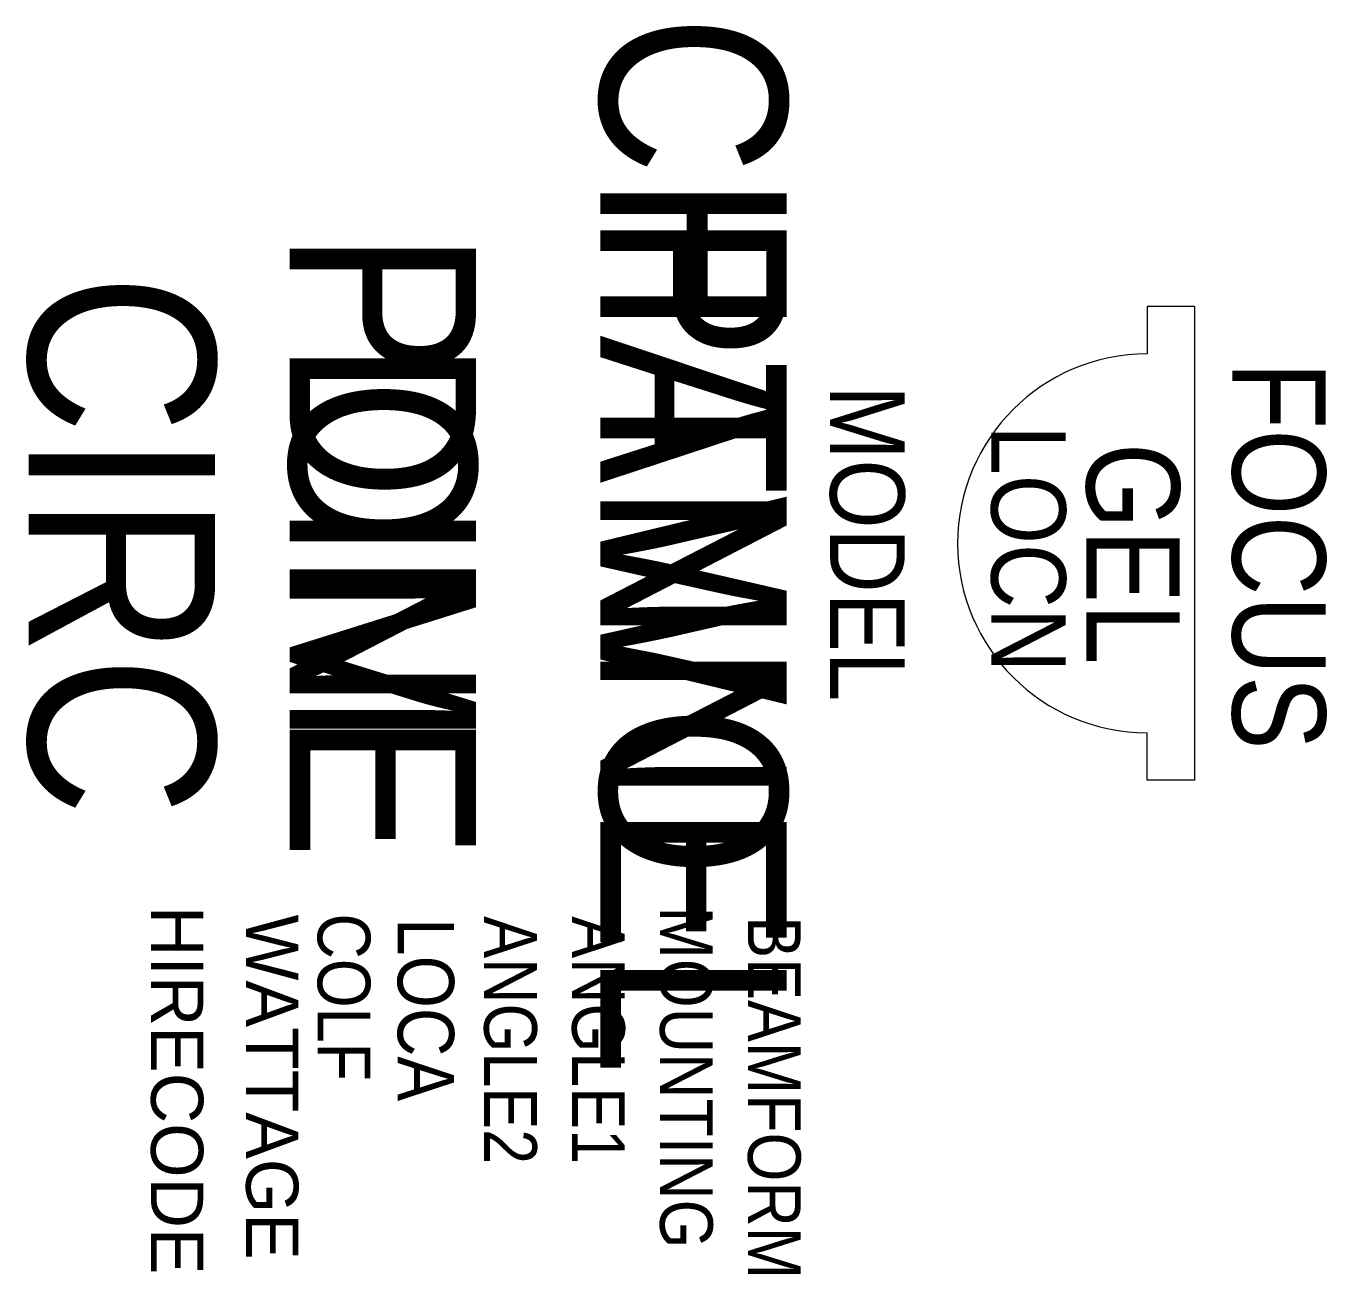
# Model space of a CAD drawing. Extents: x 4572 to 5270, y 931 to 1601.
import ezdxf
from ezdxf.enums import TextEntityAlignment as Align

# ---------------------------------------------------------------- set-up
doc = ezdxf.new("R2010")
doc.units = 0
doc.header["$MEASUREMENT"] = 0
doc.layers.get('0').update_dxf_attribs({"linetype": 'CONTINUOUS'})
for name, color, linetype in [('CHANNEL', 3, 'CONTINUOUS'), ('CIRC', 6, 'CONTINUOUS'), ('DIMMER', 4, 'CONTINUOUS'), ('FOCUS', 30, 'CONTINUOUS'), ('GEL', 1, 'CONTINUOUS'), ('LANTERNS', 4, 'CONTINUOUS'), ('LOCATION', 7, 'CONTINUOUS'), ('MODEL', 6, 'CONTINUOUS'), ('PATCH', 5, 'CONTINUOUS'), ('PATCH2', 5, 'CONTINUOUS')]:
    doc.layers.add(name, color=color, linetype=linetype)

msp = doc.modelspace()

# ---------------------------------------------------------------- linework, layer by layer
for p, q in [((5173.79, 1450.12), (5173.79, 1424.72)), ((5199.19, 1450.12), (5173.79, 1450.12)), ((5199.19, 1450.12), (5199.19, 1196.12)), ((5173.79, 1196.12), (5173.79, 1221.52)), ((5199.19, 1196.12), (5173.79, 1196.12))]:
    msp.add_line(p, q)
msp.add_arc((5173.79, 1323.12), 101.6, 90, 270)
msp.add_point((5173.79, 1323.12))

# ---------------------------------------------------------------- texts
at = {"layer": 'CHANNEL', "width": 0.89}
msp.add_attdef('CHANNEL', text='', height=100, rotation=270, dxfattribs=at).set_placement((4880.45, 1322.27), align=Align.CENTER)
at = {"layer": 'CIRC', "width": 0.89}
msp.add_attdef('CIRC', text='', height=100, rotation=270, dxfattribs=at).set_placement((4573.79, 1322.27), align=Align.CENTER)
at = {"layer": 'DIMMER', "width": 0.89}
msp.add_attdef('DIM', text='', height=100, rotation=270, dxfattribs=at).set_placement((4713.79, 1323.12), align=Align.CENTER)
at = {"layer": 'FOCUS', "color": 30, "width": 0.89}
msp.add_attdef('FOCUS', text='', height=50, rotation=270, dxfattribs=at).set_placement((5219.58, 1316.58), align=Align.CENTER)
at = {"layer": 'GEL', "width": 0.89}
msp.add_attdef('GEL', text='', height=50, rotation=270, dxfattribs=at).set_placement((5141.28, 1317.54), align=Align.CENTER)
at = {"layer": 'LANTERNS', "color": 0, "flags": 1}
for tag, p, s in [('HIRECODE', (4639.44, 1128.62), ''), ('WATTAGE', (4690.44, 1124.03), '250')]:
    msp.add_attdef(tag, p, s, height=28, rotation=270, dxfattribs=at)
at = {"layer": 'LANTERNS', "color": 0, "width": 0.89, "flags": 1}
for tag, p, s, height in [('MOUNTING', (4912.49, 1128.34), 'STANDARD HOOK CLAMP', 28.3047), ('COLF', (4728.8, 1124.62), 'N', 28.3), ('LOCA', (4771.76, 1122.03), '', 30.26), ('ANGLE2', (4818.14, 1123.14), '180', 28.305), ('ANGLE1', (4865.32, 1123.14), '0', 28.3), ('BEAMFORM', (4959.67, 1123.14), 'C', 28.3)]:
    msp.add_attdef(tag, p, s, height=height, rotation=270, dxfattribs=at)
at = {"layer": 'LOCATION', "width": 0.89}
msp.add_attdef('LOCN', text='', height=40, rotation=270, dxfattribs=at).set_placement((5090.2, 1320.19), align=Align.CENTER)
at = {"layer": 'MODEL', "width": 0.89}
msp.add_attdef('MODEL', text='10" SCOOP', height=40, rotation=270, dxfattribs=at).set_placement((5023.79, 1323.12), align=Align.MIDDLE)
at = {"layer": 'PATCH', "width": 0.89}
msp.add_attdef('PONE', text='', height=100, rotation=270, dxfattribs=at).set_placement((4713.79, 1322.27), align=Align.CENTER)
at = {"layer": 'PATCH2', "width": 0.89}
msp.add_attdef('PTWO', text='', height=100, rotation=270, dxfattribs=at).set_placement((4880.45, 1322.27), align=Align.CENTER)

doc.saveas('drawing.dxf')
